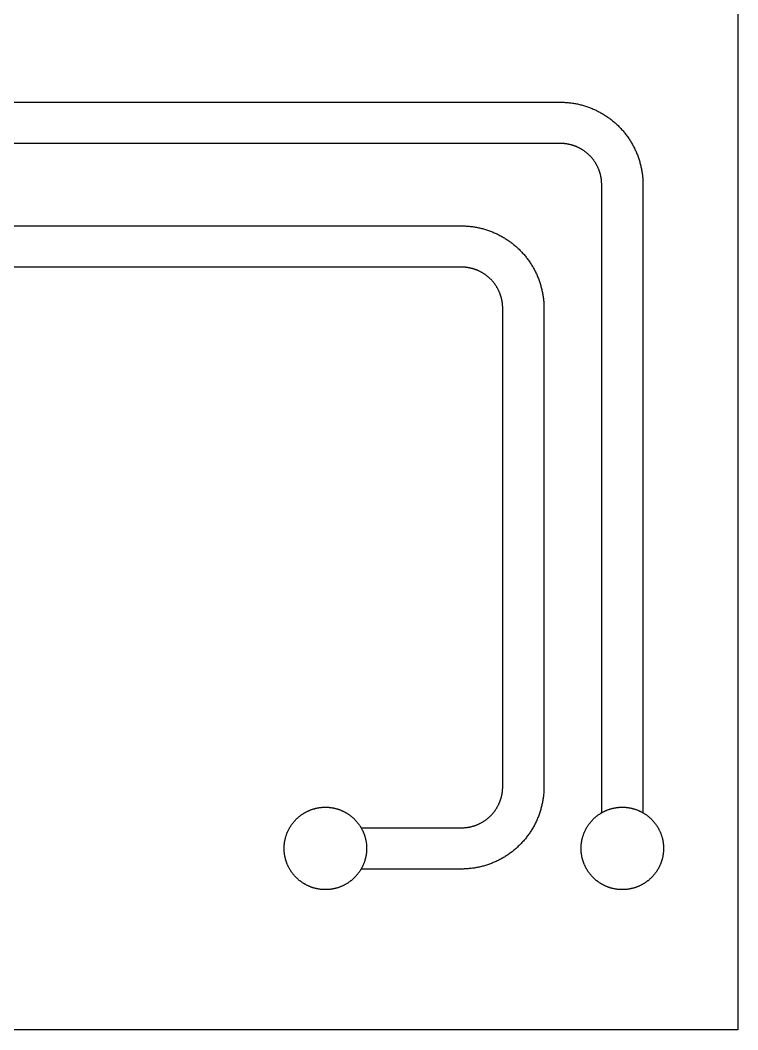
# Model space of a CAD drawing. Extents: x -22000 to 22000, y -14875 to 8125.
# Drawn here: x 0 to 4350, y -4350 to 1772 of the extents above; entities that cross this region are included whole.
import ezdxf

# ---------------------------------------------------------------- set-up
doc = ezdxf.new("R2010")
doc.units = 0
for name, color, linetype in [('L129D0_ChipOutline', 7, 'CONTINUOUS'), ('L130D0_Layer1', 6, 'CONTINUOUS'), ('L133D0_IOs', 2, 'CONTINUOUS')]:
    doc.layers.add(name, color=color, linetype=linetype)

msp = doc.modelspace()

# ---------------------------------------------------------------- linework, layer by layer
at = {"layer": 'L129D0_ChipOutline'}
msp.add_lwpolyline([(-4350, -4350), (-4350, 4350), (4350, 4350), (4350, -4350)], close=True, dxfattribs=at)
at = {"layer": 'L130D0_Layer1'}
for points in [[(-3278.142, 1275), (3278.142, 1275), (3284.424, 1274.921), (3290.706, 1274.763), (3296.984, 1274.526), (3303.26, 1274.211), (3309.531, 1273.816), (3315.796, 1273.343), (3322.055, 1272.791), (3328.307, 1272.16), (3334.55, 1271.451), (3340.783, 1270.664), (3347.007, 1269.798), (3353.219, 1268.854), (3359.418, 1267.832), (3365.605, 1266.732), (3371.777, 1265.555), (3377.933, 1264.3), (3384.074, 1262.968), (3390.197, 1261.559), (3396.302, 1260.073), (3402.388, 1258.51), (3408.454, 1256.871), (3414.498, 1255.156), (3420.521, 1253.365), (3426.521, 1251.499), (3432.496, 1249.557), (3438.447, 1247.541), (3444.372, 1245.45), (3450.271, 1243.284), (3456.141, 1241.045), (3461.983, 1238.732), (3467.796, 1236.345), (3473.578, 1233.886), (3479.329, 1231.355), (3485.047, 1228.751), (3490.732, 1226.076), (3496.383, 1223.329), (3502, 1220.512), (3507.58, 1217.624), (3513.124, 1214.667), (3518.63, 1211.64), (3524.097, 1208.544), (3529.526, 1205.38), (3534.914, 1202.147), (3540.261, 1198.847), (3545.566, 1195.481), (3550.828, 1192.047), (3556.047, 1188.548), (3561.222, 1184.984), (3566.351, 1181.355), (3571.434, 1177.662), (3576.471, 1173.905), (3581.46, 1170.085), (3586.4, 1166.203), (3591.291, 1162.259), (3596.133, 1158.254), (3600.923, 1154.188), (3605.662, 1150.063), (3610.349, 1145.878), (3614.983, 1141.635), (3619.564, 1137.334), (3624.09, 1132.975), (3628.56, 1128.56), (3632.975, 1124.09), (3637.334, 1119.564), (3641.635, 1114.983), (3645.878, 1110.349), (3650.063, 1105.662), (3654.188, 1100.923), (3658.254, 1096.133), (3662.259, 1091.291), (3666.203, 1086.4), (3670.085, 1081.46), (3673.905, 1076.471), (3677.662, 1071.434), (3681.355, 1066.351), (3684.984, 1061.222), (3688.548, 1056.047), (3692.047, 1050.828), (3695.481, 1045.566), (3698.847, 1040.261), (3702.147, 1034.914), (3705.38, 1029.526), (3708.544, 1024.097), (3711.64, 1018.63), (3714.667, 1013.124), (3717.624, 1007.58), (3720.512, 1002), (3723.329, 996.383), (3726.076, 990.732), (3728.751, 985.047), (3731.355, 979.329), (3733.886, 973.578), (3736.345, 967.796), (3738.732, 961.983), (3741.045, 956.141), (3743.284, 950.271), (3745.45, 944.372), (3747.541, 938.447), (3749.557, 932.496), (3751.499, 926.521), (3753.365, 920.521), (3755.156, 914.498), (3756.871, 908.454), (3758.51, 902.388), (3760.073, 896.302), (3761.559, 890.197), (3762.968, 884.074), (3764.3, 877.933), (3765.555, 871.777), (3766.732, 865.605), (3767.832, 859.418), (3768.854, 853.219), (3769.798, 847.007), (3770.664, 840.783), (3771.451, 834.55), (3772.16, 828.307), (3772.791, 822.055), (3773.343, 815.796), (3773.816, 809.531), (3774.211, 803.26), (3774.526, 796.984), (3774.763, 790.706), (3774.921, 784.424), (3775, 778.142), (3775, -3033.491), (3777.263, -3034.81), (3779.957, -3036.426), (3782.63, -3038.076), (3785.283, -3039.76), (3787.914, -3041.476), (3790.524, -3043.226), (3793.111, -3045.008), (3795.675, -3046.822), (3798.217, -3048.669), (3800.735, -3050.547), (3803.23, -3052.457), (3805.7, -3054.398), (3808.146, -3056.37), (3810.566, -3058.373), (3812.962, -3060.406), (3815.331, -3062.469), (3817.675, -3064.561), (3819.992, -3066.683), (3822.282, -3068.833), (3824.545, -3071.012), (3826.78, -3073.22), (3828.988, -3075.455), (3831.167, -3077.718), (3833.317, -3080.008), (3835.439, -3082.325), (3837.531, -3084.669), (3839.594, -3087.038), (3841.627, -3089.434), (3843.63, -3091.854), (3845.602, -3094.3), (3847.543, -3096.77), (3849.453, -3099.265), (3851.331, -3101.783), (3853.178, -3104.325), (3854.992, -3106.889), (3856.774, -3109.476), (3858.524, -3112.086), (3860.24, -3114.717), (3861.924, -3117.37), (3863.574, -3120.043), (3865.19, -3122.737), (3866.772, -3125.451), (3868.32, -3128.185), (3869.833, -3130.938), (3871.312, -3133.71), (3872.756, -3136.5), (3874.165, -3139.308), (3875.538, -3142.134), (3876.876, -3144.976), (3878.177, -3147.836), (3879.443, -3150.711), (3880.673, -3153.602), (3881.866, -3156.508), (3883.022, -3159.429), (3884.142, -3162.365), (3885.225, -3165.314), (3886.27, -3168.276), (3887.279, -3171.252), (3888.25, -3174.24), (3889.183, -3177.24), (3890.078, -3180.251), (3890.936, -3183.273), (3891.755, -3186.306), (3892.536, -3189.349), (3893.279, -3192.402), (3893.984, -3195.463), (3894.65, -3198.533), (3895.277, -3201.612), (3895.866, -3204.698), (3896.416, -3207.791), (3896.927, -3210.891), (3897.399, -3213.997), (3897.832, -3217.108), (3898.226, -3220.225), (3898.58, -3223.347), (3898.895, -3226.472), (3899.171, -3229.602), (3899.408, -3232.735), (3899.605, -3235.87), (3899.763, -3239.008), (3899.882, -3242.147), (3899.961, -3245.288), (3900, -3248.429), (3900, -3251.571), (3899.961, -3254.712), (3899.882, -3257.853), (3899.763, -3260.992), (3899.605, -3264.13), (3899.408, -3267.265), (3899.171, -3270.398), (3898.895, -3273.528), (3898.58, -3276.653), (3898.226, -3279.775), (3897.832, -3282.892), (3897.399, -3286.003), (3896.927, -3289.109), (3896.416, -3292.209), (3895.866, -3295.302), (3895.277, -3298.388), (3894.65, -3301.467), (3893.984, -3304.537), (3893.279, -3307.598), (3892.536, -3310.651), (3891.755, -3313.694), (3890.936, -3316.727), (3890.078, -3319.749), (3889.183, -3322.76), (3888.25, -3325.76), (3887.279, -3328.748), (3886.27, -3331.724), (3885.225, -3334.686), (3884.142, -3337.635), (3883.022, -3340.571), (3881.866, -3343.492), (3880.673, -3346.398), (3879.443, -3349.289), (3878.177, -3352.164), (3876.876, -3355.024), (3875.538, -3357.866), (3874.165, -3360.692), (3872.756, -3363.5), (3871.312, -3366.29), (3869.833, -3369.062), (3868.32, -3371.815), (3866.772, -3374.549), (3865.19, -3377.263), (3863.574, -3379.957), (3861.924, -3382.63), (3860.24, -3385.283), (3858.524, -3387.914), (3856.774, -3390.524), (3854.992, -3393.111), (3853.178, -3395.675), (3851.331, -3398.217), (3849.453, -3400.735), (3847.543, -3403.23), (3845.602, -3405.7), (3843.63, -3408.146), (3841.627, -3410.566), (3839.594, -3412.962), (3837.531, -3415.331), (3835.439, -3417.675), (3833.317, -3419.992), (3831.167, -3422.282), (3828.988, -3424.545), (3826.78, -3426.78), (3824.545, -3428.988), (3822.282, -3431.167), (3819.992, -3433.317), (3817.675, -3435.439), (3815.331, -3437.531), (3812.962, -3439.594), (3810.566, -3441.627), (3808.146, -3443.63), (3805.7, -3445.602), (3803.23, -3447.543), (3800.735, -3449.453), (3798.217, -3451.331), (3795.675, -3453.178), (3793.111, -3454.992), (3790.524, -3456.774), (3787.914, -3458.524), (3785.283, -3460.24), (3782.63, -3461.924), (3779.957, -3463.574), (3777.263, -3465.19), (3774.549, -3466.772), (3771.815, -3468.32), (3769.062, -3469.833), (3766.29, -3471.312), (3763.5, -3472.756), (3760.692, -3474.165), (3757.866, -3475.538), (3755.024, -3476.876), (3752.164, -3478.177), (3749.289, -3479.443), (3746.398, -3480.673), (3743.492, -3481.866), (3740.571, -3483.022), (3737.635, -3484.142), (3734.686, -3485.225), (3731.724, -3486.27), (3728.748, -3487.279), (3725.76, -3488.25), (3722.76, -3489.183), (3719.749, -3490.078), (3716.727, -3490.936), (3713.694, -3491.755), (3710.651, -3492.536), (3707.598, -3493.279), (3704.537, -3493.984), (3701.467, -3494.65), (3698.388, -3495.277), (3695.302, -3495.866), (3692.209, -3496.416), (3689.109, -3496.927), (3686.003, -3497.399), (3682.892, -3497.832), (3679.775, -3498.226), (3676.653, -3498.58), (3673.528, -3498.895), (3670.398, -3499.171), (3667.265, -3499.408), (3664.13, -3499.605), (3660.992, -3499.763), (3657.853, -3499.882), (3654.712, -3499.961), (3651.571, -3500), (3648.429, -3500), (3645.288, -3499.961), (3642.147, -3499.882), (3639.008, -3499.763), (3635.87, -3499.605), (3632.735, -3499.408), (3629.602, -3499.171), (3626.472, -3498.895), (3623.347, -3498.58), (3620.225, -3498.226), (3617.108, -3497.832), (3613.997, -3497.399), (3610.891, -3496.927), (3607.791, -3496.416), (3604.698, -3495.866), (3601.612, -3495.277), (3598.533, -3494.65), (3595.463, -3493.984), (3592.402, -3493.279), (3589.349, -3492.536), (3586.306, -3491.755), (3583.273, -3490.936), (3580.251, -3490.078), (3577.24, -3489.183), (3574.24, -3488.25), (3571.252, -3487.279), (3568.276, -3486.27), (3565.314, -3485.225), (3562.365, -3484.142), (3559.429, -3483.022), (3556.508, -3481.866), (3553.602, -3480.673), (3550.711, -3479.443), (3547.836, -3478.177), (3544.976, -3476.876), (3542.134, -3475.538), (3539.308, -3474.165), (3536.5, -3472.756), (3533.71, -3471.312), (3530.938, -3469.833), (3528.185, -3468.32), (3525.451, -3466.772), (3522.737, -3465.19), (3520.043, -3463.574), (3517.37, -3461.924), (3514.717, -3460.24), (3512.086, -3458.524), (3509.476, -3456.774), (3506.889, -3454.992), (3504.325, -3453.178), (3501.783, -3451.331), (3499.265, -3449.453), (3496.77, -3447.543), (3494.3, -3445.602), (3491.854, -3443.63), (3489.434, -3441.627), (3487.038, -3439.594), (3484.669, -3437.531), (3482.325, -3435.439), (3480.008, -3433.317), (3477.718, -3431.167), (3475.455, -3428.988), (3473.22, -3426.78), (3471.012, -3424.545), (3468.833, -3422.282), (3466.683, -3419.992), (3464.561, -3417.675), (3462.469, -3415.331), (3460.406, -3412.962), (3458.373, -3410.566), (3456.37, -3408.146), (3454.398, -3405.7), (3452.457, -3403.23), (3450.547, -3400.735), (3448.669, -3398.217), (3446.822, -3395.675), (3445.008, -3393.111), (3443.226, -3390.524), (3441.476, -3387.914), (3439.76, -3385.283), (3438.076, -3382.63), (3436.426, -3379.957), (3434.81, -3377.263), (3433.228, -3374.549), (3431.68, -3371.815), (3430.167, -3369.062), (3428.688, -3366.29), (3427.244, -3363.5), (3425.835, -3360.692), (3424.462, -3357.866), (3423.124, -3355.024), (3421.823, -3352.164), (3420.557, -3349.289), (3419.327, -3346.398), (3418.134, -3343.492), (3416.978, -3340.571), (3415.858, -3337.635), (3414.775, -3334.686), (3413.73, -3331.724), (3412.721, -3328.748), (3411.75, -3325.76), (3410.817, -3322.76), (3409.922, -3319.749), (3409.064, -3316.727), (3408.245, -3313.694), (3407.464, -3310.651), (3406.721, -3307.598), (3406.016, -3304.537), (3405.35, -3301.467), (3404.723, -3298.388), (3404.134, -3295.302), (3403.584, -3292.209), (3403.073, -3289.109), (3402.601, -3286.003), (3402.168, -3282.892), (3401.774, -3279.775), (3401.42, -3276.653), (3401.105, -3273.528), (3400.829, -3270.398), (3400.592, -3267.265), (3400.395, -3264.13), (3400.237, -3260.992), (3400.118, -3257.853), (3400.039, -3254.712), (3400, -3251.571), (3400, -3248.429), (3400.039, -3245.288), (3400.118, -3242.147), (3400.237, -3239.008), (3400.395, -3235.87), (3400.592, -3232.735), (3400.829, -3229.602), (3401.105, -3226.472), (3401.42, -3223.347), (3401.774, -3220.225), (3402.168, -3217.108), (3402.601, -3213.997), (3403.073, -3210.891), (3403.584, -3207.791), (3404.134, -3204.698), (3404.723, -3201.612), (3405.35, -3198.533), (3406.016, -3195.463), (3406.721, -3192.402), (3407.464, -3189.349), (3408.245, -3186.306), (3409.064, -3183.273), (3409.922, -3180.251), (3410.817, -3177.24), (3411.75, -3174.24), (3412.721, -3171.252), (3413.73, -3168.276), (3414.775, -3165.314), (3415.858, -3162.365), (3416.978, -3159.429), (3418.134, -3156.508), (3419.327, -3153.602), (3420.557, -3150.711), (3421.823, -3147.836), (3423.124, -3144.976), (3424.462, -3142.134), (3425.835, -3139.308), (3427.244, -3136.5), (3428.688, -3133.71), (3430.167, -3130.938), (3431.68, -3128.185), (3433.228, -3125.451), (3434.81, -3122.737), (3436.426, -3120.043), (3438.076, -3117.37), (3439.76, -3114.717), (3441.476, -3112.086), (3443.226, -3109.476), (3445.008, -3106.889), (3446.822, -3104.325), (3448.669, -3101.783), (3450.547, -3099.265), (3452.457, -3096.77), (3454.398, -3094.3), (3456.37, -3091.854), (3458.373, -3089.434), (3460.406, -3087.038), (3462.469, -3084.669), (3464.561, -3082.325), (3466.683, -3080.008), (3468.833, -3077.718), (3471.012, -3075.455), (3473.22, -3073.22), (3475.455, -3071.012), (3477.718, -3068.833), (3480.008, -3066.683), (3482.325, -3064.561), (3484.669, -3062.469), (3487.038, -3060.406), (3489.434, -3058.373), (3491.854, -3056.37), (3494.3, -3054.398), (3496.77, -3052.457), (3499.265, -3050.547), (3501.783, -3048.669), (3504.325, -3046.822), (3506.889, -3045.008), (3509.476, -3043.226), (3512.086, -3041.476), (3514.717, -3039.76), (3517.37, -3038.076), (3520.043, -3036.426), (3522.737, -3034.81), (3525, -3033.491), (3525, 776.571), (3524.961, 779.712), (3524.882, 782.853), (3524.763, 785.992), (3524.605, 789.13), (3524.408, 792.265), (3524.171, 795.398), (3523.895, 798.528), (3523.58, 801.653), (3523.226, 804.775), (3522.832, 807.892), (3522.399, 811.003), (3521.927, 814.109), (3521.416, 817.209), (3520.866, 820.302), (3520.277, 823.388), (3519.65, 826.467), (3518.984, 829.537), (3518.279, 832.598), (3517.536, 835.651), (3516.755, 838.694), (3515.936, 841.727), (3515.078, 844.749), (3514.183, 847.76), (3513.25, 850.76), (3512.279, 853.748), (3511.27, 856.724), (3510.225, 859.686), (3509.142, 862.635), (3508.022, 865.571), (3506.866, 868.492), (3505.673, 871.398), (3504.443, 874.289), (3503.177, 877.164), (3501.876, 880.024), (3500.538, 882.866), (3499.165, 885.692), (3497.756, 888.5), (3496.312, 891.29), (3494.833, 894.062), (3493.32, 896.815), (3491.772, 899.549), (3490.19, 902.263), (3488.574, 904.957), (3486.924, 907.63), (3485.24, 910.283), (3483.524, 912.914), (3481.774, 915.524), (3479.992, 918.111), (3478.178, 920.675), (3476.331, 923.217), (3474.453, 925.735), (3472.543, 928.23), (3470.602, 930.7), (3468.63, 933.146), (3466.627, 935.566), (3464.594, 937.962), (3462.531, 940.331), (3460.439, 942.675), (3458.317, 944.992), (3456.167, 947.282), (3453.988, 949.545), (3451.78, 951.78), (3449.545, 953.988), (3447.282, 956.167), (3444.992, 958.317), (3442.675, 960.439), (3440.331, 962.531), (3437.962, 964.594), (3435.566, 966.627), (3433.146, 968.63), (3430.7, 970.602), (3428.23, 972.543), (3425.735, 974.453), (3423.217, 976.331), (3420.675, 978.178), (3418.111, 979.992), (3415.524, 981.774), (3412.914, 983.524), (3410.283, 985.24), (3407.63, 986.924), (3404.957, 988.574), (3402.263, 990.19), (3399.549, 991.772), (3396.815, 993.32), (3394.062, 994.833), (3391.29, 996.312), (3388.5, 997.756), (3385.692, 999.165), (3382.866, 1000.538), (3380.024, 1001.876), (3377.164, 1003.177), (3374.289, 1004.443), (3371.398, 1005.673), (3368.492, 1006.866), (3365.571, 1008.022), (3362.635, 1009.142), (3359.686, 1010.225), (3356.724, 1011.27), (3353.748, 1012.279), (3350.76, 1013.25), (3347.76, 1014.183), (3344.749, 1015.078), (3341.727, 1015.936), (3338.694, 1016.755), (3335.651, 1017.536), (3332.598, 1018.279), (3329.537, 1018.984), (3326.467, 1019.65), (3323.388, 1020.277), (3320.302, 1020.866), (3317.209, 1021.416), (3314.109, 1021.927), (3311.003, 1022.399), (3307.892, 1022.832), (3304.775, 1023.226), (3301.653, 1023.58), (3298.528, 1023.895), (3295.398, 1024.171), (3292.265, 1024.408), (3289.13, 1024.605), (3285.992, 1024.763), (3282.853, 1024.882), (3279.712, 1024.961), (3276.571, 1025), (-3276.571, 1025)], [(-2678.142, 525), (2678.142, 525), (2684.424, 524.921), (2690.706, 524.763), (2696.984, 524.526), (2703.26, 524.211), (2709.531, 523.816), (2715.796, 523.343), (2722.055, 522.791), (2728.307, 522.16), (2734.55, 521.451), (2740.783, 520.664), (2747.007, 519.798), (2753.219, 518.854), (2759.418, 517.832), (2765.605, 516.732), (2771.777, 515.555), (2777.933, 514.3), (2784.074, 512.968), (2790.197, 511.559), (2796.302, 510.073), (2802.388, 508.51), (2808.454, 506.871), (2814.498, 505.156), (2820.521, 503.365), (2826.521, 501.499), (2832.496, 499.557), (2838.447, 497.541), (2844.372, 495.45), (2850.271, 493.284), (2856.141, 491.045), (2861.983, 488.732), (2867.796, 486.345), (2873.578, 483.886), (2879.329, 481.355), (2885.047, 478.751), (2890.732, 476.076), (2896.383, 473.329), (2902, 470.512), (2907.58, 467.624), (2913.124, 464.667), (2918.63, 461.64), (2924.097, 458.544), (2929.526, 455.38), (2934.914, 452.147), (2940.261, 448.847), (2945.566, 445.481), (2950.828, 442.047), (2956.047, 438.548), (2961.222, 434.984), (2966.351, 431.355), (2971.434, 427.662), (2976.471, 423.905), (2981.46, 420.085), (2986.4, 416.203), (2991.291, 412.259), (2996.133, 408.254), (3000.923, 404.188), (3005.662, 400.063), (3010.349, 395.878), (3014.983, 391.635), (3019.564, 387.334), (3024.09, 382.975), (3028.56, 378.56), (3032.975, 374.09), (3037.334, 369.564), (3041.635, 364.983), (3045.878, 360.349), (3050.063, 355.662), (3054.188, 350.923), (3058.254, 346.133), (3062.259, 341.291), (3066.203, 336.4), (3070.085, 331.46), (3073.905, 326.471), (3077.662, 321.434), (3081.355, 316.351), (3084.984, 311.222), (3088.548, 306.047), (3092.047, 300.828), (3095.481, 295.566), (3098.847, 290.261), (3102.147, 284.914), (3105.38, 279.526), (3108.544, 274.097), (3111.64, 268.63), (3114.667, 263.124), (3117.624, 257.58), (3120.512, 252), (3123.329, 246.383), (3126.076, 240.732), (3128.751, 235.047), (3131.355, 229.329), (3133.886, 223.578), (3136.345, 217.796), (3138.732, 211.983), (3141.045, 206.141), (3143.284, 200.271), (3145.45, 194.372), (3147.541, 188.447), (3149.557, 182.496), (3151.499, 176.521), (3153.365, 170.521), (3155.156, 164.498), (3156.871, 158.454), (3158.51, 152.388), (3160.073, 146.302), (3161.559, 140.197), (3162.968, 134.074), (3164.3, 127.933), (3165.555, 121.777), (3166.732, 115.605), (3167.832, 109.418), (3168.854, 103.219), (3169.798, 97.007), (3170.664, 90.783), (3171.451, 84.55), (3172.16, 78.307), (3172.791, 72.055), (3173.343, 65.796), (3173.816, 59.531), (3174.211, 53.26), (3174.526, 46.984), (3174.763, 40.706), (3174.921, 34.424), (3175, 28.142), (3175, -2878.142), (3174.921, -2884.424), (3174.763, -2890.706), (3174.526, -2896.984), (3174.211, -2903.26), (3173.816, -2909.531), (3173.343, -2915.796), (3172.791, -2922.055), (3172.16, -2928.307), (3171.451, -2934.55), (3170.664, -2940.783), (3169.798, -2947.007), (3168.854, -2953.219), (3167.832, -2959.418), (3166.732, -2965.605), (3165.555, -2971.777), (3164.3, -2977.933), (3162.968, -2984.074), (3161.559, -2990.197), (3160.073, -2996.302), (3158.51, -3002.388), (3156.871, -3008.454), (3155.156, -3014.498), (3153.365, -3020.521), (3151.499, -3026.521), (3149.557, -3032.496), (3147.541, -3038.447), (3145.45, -3044.372), (3143.284, -3050.271), (3141.045, -3056.141), (3138.732, -3061.983), (3136.345, -3067.796), (3133.886, -3073.578), (3131.355, -3079.329), (3128.751, -3085.047), (3126.076, -3090.732), (3123.329, -3096.383), (3120.512, -3102), (3117.624, -3107.58), (3114.667, -3113.124), (3111.64, -3118.63), (3108.544, -3124.097), (3105.38, -3129.526), (3102.147, -3134.914), (3098.847, -3140.261), (3095.481, -3145.566), (3092.047, -3150.828), (3088.548, -3156.047), (3084.984, -3161.222), (3081.355, -3166.351), (3077.662, -3171.434), (3073.905, -3176.471), (3070.085, -3181.46), (3066.203, -3186.4), (3062.259, -3191.291), (3058.254, -3196.133), (3054.188, -3200.923), (3050.063, -3205.662), (3045.878, -3210.349), (3041.635, -3214.983), (3037.334, -3219.564), (3032.975, -3224.09), (3028.56, -3228.56), (3024.09, -3232.975), (3019.564, -3237.334), (3014.983, -3241.635), (3010.349, -3245.878), (3005.662, -3250.063), (3000.923, -3254.188), (2996.133, -3258.254), (2991.291, -3262.259), (2986.4, -3266.203), (2981.46, -3270.085), (2976.471, -3273.905), (2971.434, -3277.662), (2966.351, -3281.355), (2961.222, -3284.984), (2956.047, -3288.548), (2950.828, -3292.047), (2945.566, -3295.481), (2940.261, -3298.847), (2934.914, -3302.147), (2929.526, -3305.38), (2924.097, -3308.544), (2918.63, -3311.64), (2913.124, -3314.667), (2907.58, -3317.624), (2902, -3320.512), (2896.383, -3323.329), (2890.732, -3326.076), (2885.047, -3328.751), (2879.329, -3331.355), (2873.578, -3333.886), (2867.796, -3336.345), (2861.983, -3338.732), (2856.141, -3341.045), (2850.271, -3343.284), (2844.372, -3345.45), (2838.447, -3347.541), (2832.496, -3349.557), (2826.521, -3351.499), (2820.521, -3353.365), (2814.498, -3355.156), (2808.454, -3356.871), (2802.388, -3358.51), (2796.302, -3360.073), (2790.197, -3361.559), (2784.074, -3362.968), (2777.933, -3364.3), (2771.777, -3365.555), (2765.605, -3366.732), (2759.418, -3367.832), (2753.219, -3368.854), (2747.007, -3369.798), (2740.783, -3370.664), (2734.55, -3371.451), (2728.307, -3372.16), (2722.055, -3372.791), (2715.796, -3373.343), (2709.531, -3373.816), (2703.26, -3374.211), (2696.984, -3374.526), (2690.706, -3374.763), (2684.424, -3374.921), (2678.142, -3375), (2066.509, -3375), (2065.19, -3377.263), (2063.574, -3379.957), (2061.924, -3382.63), (2060.24, -3385.283), (2058.524, -3387.914), (2056.774, -3390.524), (2054.992, -3393.111), (2053.178, -3395.675), (2051.331, -3398.217), (2049.453, -3400.735), (2047.543, -3403.23), (2045.602, -3405.7), (2043.63, -3408.146), (2041.627, -3410.566), (2039.594, -3412.962), (2037.531, -3415.331), (2035.439, -3417.675), (2033.317, -3419.992), (2031.167, -3422.282), (2028.988, -3424.545), (2026.78, -3426.78), (2024.545, -3428.988), (2022.282, -3431.167), (2019.992, -3433.317), (2017.675, -3435.439), (2015.331, -3437.531), (2012.962, -3439.594), (2010.566, -3441.627), (2008.146, -3443.63), (2005.7, -3445.602), (2003.23, -3447.543), (2000.735, -3449.453), (1998.217, -3451.331), (1995.675, -3453.178), (1993.111, -3454.992), (1990.524, -3456.774), (1987.914, -3458.524), (1985.283, -3460.24), (1982.63, -3461.924), (1979.957, -3463.574), (1977.263, -3465.19), (1974.549, -3466.772), (1971.815, -3468.32), (1969.062, -3469.833), (1966.29, -3471.312), (1963.5, -3472.756), (1960.692, -3474.165), (1957.866, -3475.538), (1955.024, -3476.876), (1952.164, -3478.177), (1949.289, -3479.443), (1946.398, -3480.673), (1943.492, -3481.866), (1940.571, -3483.022), (1937.635, -3484.142), (1934.686, -3485.225), (1931.724, -3486.27), (1928.748, -3487.279), (1925.76, -3488.25), (1922.76, -3489.183), (1919.749, -3490.078), (1916.727, -3490.936), (1913.694, -3491.755), (1910.651, -3492.536), (1907.598, -3493.279), (1904.537, -3493.984), (1901.467, -3494.65), (1898.388, -3495.277), (1895.302, -3495.866), (1892.209, -3496.416), (1889.109, -3496.927), (1886.003, -3497.399), (1882.892, -3497.832), (1879.775, -3498.226), (1876.653, -3498.58), (1873.528, -3498.895), (1870.398, -3499.171), (1867.265, -3499.408), (1864.13, -3499.605), (1860.992, -3499.763), (1857.853, -3499.882), (1854.712, -3499.961), (1851.571, -3500), (1848.429, -3500), (1845.288, -3499.961), (1842.147, -3499.882), (1839.008, -3499.763), (1835.87, -3499.605), (1832.735, -3499.408), (1829.602, -3499.171), (1826.472, -3498.895), (1823.347, -3498.58), (1820.225, -3498.226), (1817.108, -3497.832), (1813.997, -3497.399), (1810.891, -3496.927), (1807.791, -3496.416), (1804.698, -3495.866), (1801.612, -3495.277), (1798.533, -3494.65), (1795.463, -3493.984), (1792.402, -3493.279), (1789.349, -3492.536), (1786.306, -3491.755), (1783.273, -3490.936), (1780.251, -3490.078), (1777.24, -3489.183), (1774.24, -3488.25), (1771.252, -3487.279), (1768.276, -3486.27), (1765.314, -3485.225), (1762.365, -3484.142), (1759.429, -3483.022), (1756.508, -3481.866), (1753.602, -3480.673), (1750.711, -3479.443), (1747.836, -3478.177), (1744.976, -3476.876), (1742.134, -3475.538), (1739.308, -3474.165), (1736.5, -3472.756), (1733.71, -3471.312), (1730.938, -3469.833), (1728.185, -3468.32), (1725.451, -3466.772), (1722.737, -3465.19), (1720.043, -3463.574), (1717.37, -3461.924), (1714.717, -3460.24), (1712.086, -3458.524), (1709.476, -3456.774), (1706.889, -3454.992), (1704.325, -3453.178), (1701.783, -3451.331), (1699.265, -3449.453), (1696.77, -3447.543), (1694.3, -3445.602), (1691.854, -3443.63), (1689.434, -3441.627), (1687.038, -3439.594), (1684.669, -3437.531), (1682.325, -3435.439), (1680.008, -3433.317), (1677.718, -3431.167), (1675.455, -3428.988), (1673.22, -3426.78), (1671.012, -3424.545), (1668.833, -3422.282), (1666.683, -3419.992), (1664.561, -3417.675), (1662.469, -3415.331), (1660.406, -3412.962), (1658.373, -3410.566), (1656.37, -3408.146), (1654.398, -3405.7), (1652.457, -3403.23), (1650.547, -3400.735), (1648.669, -3398.217), (1646.822, -3395.675), (1645.008, -3393.111), (1643.226, -3390.524), (1641.476, -3387.914), (1639.76, -3385.283), (1638.076, -3382.63), (1636.426, -3379.957), (1634.81, -3377.263), (1633.228, -3374.549), (1631.68, -3371.815), (1630.167, -3369.062), (1628.688, -3366.29), (1627.244, -3363.5), (1625.835, -3360.692), (1624.462, -3357.866), (1623.124, -3355.024), (1621.823, -3352.164), (1620.557, -3349.289), (1619.327, -3346.398), (1618.134, -3343.492), (1616.978, -3340.571), (1615.858, -3337.635), (1614.775, -3334.686), (1613.73, -3331.724), (1612.721, -3328.748), (1611.75, -3325.76), (1610.817, -3322.76), (1609.922, -3319.749), (1609.064, -3316.727), (1608.245, -3313.694), (1607.464, -3310.651), (1606.721, -3307.598), (1606.016, -3304.537), (1605.35, -3301.467), (1604.723, -3298.388), (1604.134, -3295.302), (1603.584, -3292.209), (1603.073, -3289.109), (1602.601, -3286.003), (1602.168, -3282.892), (1601.774, -3279.775), (1601.42, -3276.653), (1601.105, -3273.528), (1600.829, -3270.398), (1600.592, -3267.265), (1600.395, -3264.13), (1600.237, -3260.992), (1600.118, -3257.853), (1600.039, -3254.712), (1600, -3251.571), (1600, -3248.429), (1600.039, -3245.288), (1600.118, -3242.147), (1600.237, -3239.008), (1600.395, -3235.87), (1600.592, -3232.735), (1600.829, -3229.602), (1601.105, -3226.472), (1601.42, -3223.347), (1601.774, -3220.225), (1602.168, -3217.108), (1602.601, -3213.997), (1603.073, -3210.891), (1603.584, -3207.791), (1604.134, -3204.698), (1604.723, -3201.612), (1605.35, -3198.533), (1606.016, -3195.463), (1606.721, -3192.402), (1607.464, -3189.349), (1608.245, -3186.306), (1609.064, -3183.273), (1609.922, -3180.251), (1610.817, -3177.24), (1611.75, -3174.24), (1612.721, -3171.252), (1613.73, -3168.276), (1614.775, -3165.314), (1615.858, -3162.365), (1616.978, -3159.429), (1618.134, -3156.508), (1619.327, -3153.602), (1620.557, -3150.711), (1621.823, -3147.836), (1623.124, -3144.976), (1624.462, -3142.134), (1625.835, -3139.308), (1627.244, -3136.5), (1628.688, -3133.71), (1630.167, -3130.938), (1631.68, -3128.185), (1633.228, -3125.451), (1634.81, -3122.737), (1636.426, -3120.043), (1638.076, -3117.37), (1639.76, -3114.717), (1641.476, -3112.086), (1643.226, -3109.476), (1645.008, -3106.889), (1646.822, -3104.325), (1648.669, -3101.783), (1650.547, -3099.265), (1652.457, -3096.77), (1654.398, -3094.3), (1656.37, -3091.854), (1658.373, -3089.434), (1660.406, -3087.038), (1662.469, -3084.669), (1664.561, -3082.325), (1666.683, -3080.008), (1668.833, -3077.718), (1671.012, -3075.455), (1673.22, -3073.22), (1675.455, -3071.012), (1677.718, -3068.833), (1680.008, -3066.683), (1682.325, -3064.561), (1684.669, -3062.469), (1687.038, -3060.406), (1689.434, -3058.373), (1691.854, -3056.37), (1694.3, -3054.398), (1696.77, -3052.457), (1699.265, -3050.547), (1701.783, -3048.669), (1704.325, -3046.822), (1706.889, -3045.008), (1709.476, -3043.226), (1712.086, -3041.476), (1714.717, -3039.76), (1717.37, -3038.076), (1720.043, -3036.426), (1722.737, -3034.81), (1725.451, -3033.228), (1728.185, -3031.68), (1730.938, -3030.167), (1733.71, -3028.688), (1736.5, -3027.244), (1739.308, -3025.835), (1742.134, -3024.462), (1744.976, -3023.124), (1747.836, -3021.823), (1750.711, -3020.557), (1753.602, -3019.327), (1756.508, -3018.134), (1759.429, -3016.978), (1762.365, -3015.858), (1765.314, -3014.775), (1768.276, -3013.73), (1771.252, -3012.721), (1774.24, -3011.75), (1777.24, -3010.817), (1780.251, -3009.922), (1783.273, -3009.064), (1786.306, -3008.245), (1789.349, -3007.464), (1792.402, -3006.721), (1795.463, -3006.016), (1798.533, -3005.35), (1801.612, -3004.723), (1804.698, -3004.134), (1807.791, -3003.584), (1810.891, -3003.073), (1813.997, -3002.601), (1817.108, -3002.168), (1820.225, -3001.774), (1823.347, -3001.42), (1826.472, -3001.105), (1829.602, -3000.829), (1832.735, -3000.592), (1835.87, -3000.395), (1839.008, -3000.237), (1842.147, -3000.118), (1845.288, -3000.039), (1848.429, -3000), (1851.571, -3000), (1854.712, -3000.039), (1857.853, -3000.118), (1860.992, -3000.237), (1864.13, -3000.395), (1867.265, -3000.592), (1870.398, -3000.829), (1873.528, -3001.105), (1876.653, -3001.42), (1879.775, -3001.774), (1882.892, -3002.168), (1886.003, -3002.601), (1889.109, -3003.073), (1892.209, -3003.584), (1895.302, -3004.134), (1898.388, -3004.723), (1901.467, -3005.35), (1904.537, -3006.016), (1907.598, -3006.721), (1910.651, -3007.464), (1913.694, -3008.245), (1916.727, -3009.064), (1919.749, -3009.922), (1922.76, -3010.817), (1925.76, -3011.75), (1928.748, -3012.721), (1931.724, -3013.73), (1934.686, -3014.775), (1937.635, -3015.858), (1940.571, -3016.978), (1943.492, -3018.134), (1946.398, -3019.327), (1949.289, -3020.557), (1952.164, -3021.823), (1955.024, -3023.124), (1957.866, -3024.462), (1960.692, -3025.835), (1963.5, -3027.244), (1966.29, -3028.688), (1969.062, -3030.167), (1971.815, -3031.68), (1974.549, -3033.228), (1977.263, -3034.81), (1979.957, -3036.426), (1982.63, -3038.076), (1985.283, -3039.76), (1987.914, -3041.476), (1990.524, -3043.226), (1993.111, -3045.008), (1995.675, -3046.822), (1998.217, -3048.669), (2000.735, -3050.547), (2003.23, -3052.457), (2005.7, -3054.398), (2008.146, -3056.37), (2010.566, -3058.373), (2012.962, -3060.406), (2015.331, -3062.469), (2017.675, -3064.561), (2019.992, -3066.683), (2022.282, -3068.833), (2024.545, -3071.012), (2026.78, -3073.22), (2028.988, -3075.455), (2031.167, -3077.718), (2033.317, -3080.008), (2035.439, -3082.325), (2037.531, -3084.669), (2039.594, -3087.038), (2041.627, -3089.434), (2043.63, -3091.854), (2045.602, -3094.3), (2047.543, -3096.77), (2049.453, -3099.265), (2051.331, -3101.783), (2053.178, -3104.325), (2054.992, -3106.889), (2056.774, -3109.476), (2058.524, -3112.086), (2060.24, -3114.717), (2061.924, -3117.37), (2063.574, -3120.043), (2065.19, -3122.737), (2066.509, -3125), (2676.571, -3125), (2679.712, -3124.961), (2682.853, -3124.882), (2685.992, -3124.763), (2689.13, -3124.605), (2692.265, -3124.408), (2695.398, -3124.171), (2698.528, -3123.895), (2701.653, -3123.58), (2704.775, -3123.226), (2707.892, -3122.832), (2711.003, -3122.399), (2714.109, -3121.927), (2717.209, -3121.416), (2720.302, -3120.866), (2723.388, -3120.277), (2726.467, -3119.65), (2729.537, -3118.984), (2732.598, -3118.279), (2735.651, -3117.536), (2738.694, -3116.755), (2741.727, -3115.936), (2744.749, -3115.078), (2747.76, -3114.183), (2750.76, -3113.25), (2753.748, -3112.279), (2756.724, -3111.27), (2759.686, -3110.225), (2762.635, -3109.142), (2765.571, -3108.022), (2768.492, -3106.866), (2771.398, -3105.673), (2774.289, -3104.443), (2777.164, -3103.177), (2780.024, -3101.876), (2782.866, -3100.538), (2785.692, -3099.165), (2788.5, -3097.756), (2791.29, -3096.312), (2794.062, -3094.833), (2796.815, -3093.32), (2799.549, -3091.772), (2802.263, -3090.19), (2804.957, -3088.574), (2807.63, -3086.924), (2810.283, -3085.24), (2812.914, -3083.524), (2815.524, -3081.774), (2818.111, -3079.992), (2820.675, -3078.178), (2823.217, -3076.331), (2825.735, -3074.453), (2828.23, -3072.543), (2830.7, -3070.602), (2833.146, -3068.63), (2835.566, -3066.627), (2837.962, -3064.594), (2840.331, -3062.531), (2842.675, -3060.439), (2844.992, -3058.317), (2847.282, -3056.167), (2849.545, -3053.988), (2851.78, -3051.78), (2853.988, -3049.545), (2856.167, -3047.282), (2858.317, -3044.992), (2860.439, -3042.675), (2862.531, -3040.331), (2864.594, -3037.962), (2866.627, -3035.566), (2868.63, -3033.146), (2870.602, -3030.7), (2872.543, -3028.23), (2874.453, -3025.735), (2876.331, -3023.217), (2878.178, -3020.675), (2879.992, -3018.111), (2881.774, -3015.524), (2883.524, -3012.914), (2885.24, -3010.283), (2886.924, -3007.63), (2888.574, -3004.957), (2890.19, -3002.263), (2891.772, -2999.549), (2893.32, -2996.815), (2894.833, -2994.062), (2896.312, -2991.29), (2897.756, -2988.5), (2899.165, -2985.692), (2900.538, -2982.866), (2901.876, -2980.024), (2903.177, -2977.164), (2904.443, -2974.289), (2905.673, -2971.398), (2906.866, -2968.492), (2908.022, -2965.571), (2909.142, -2962.635), (2910.225, -2959.686), (2911.27, -2956.724), (2912.279, -2953.748), (2913.25, -2950.76), (2914.183, -2947.76), (2915.078, -2944.749), (2915.936, -2941.727), (2916.755, -2938.694), (2917.536, -2935.651), (2918.279, -2932.598), (2918.984, -2929.537), (2919.65, -2926.467), (2920.277, -2923.388), (2920.866, -2920.302), (2921.416, -2917.209), (2921.927, -2914.109), (2922.399, -2911.003), (2922.832, -2907.892), (2923.226, -2904.775), (2923.58, -2901.653), (2923.895, -2898.528), (2924.171, -2895.398), (2924.408, -2892.265), (2924.605, -2889.13), (2924.763, -2885.992), (2924.882, -2882.853), (2924.961, -2879.712), (2925, -2876.571), (2925, 26.571), (2924.961, 29.712), (2924.882, 32.853), (2924.763, 35.992), (2924.605, 39.13), (2924.408, 42.265), (2924.171, 45.398), (2923.895, 48.528), (2923.58, 51.653), (2923.226, 54.775), (2922.832, 57.892), (2922.399, 61.003), (2921.927, 64.109), (2921.416, 67.209), (2920.866, 70.302), (2920.277, 73.388), (2919.65, 76.467), (2918.984, 79.537), (2918.279, 82.598), (2917.536, 85.651), (2916.755, 88.694), (2915.936, 91.727), (2915.078, 94.749), (2914.183, 97.76), (2913.25, 100.76), (2912.279, 103.748), (2911.27, 106.724), (2910.225, 109.686), (2909.142, 112.635), (2908.022, 115.571), (2906.866, 118.492), (2905.673, 121.398), (2904.443, 124.289), (2903.177, 127.164), (2901.876, 130.024), (2900.538, 132.866), (2899.165, 135.692), (2897.756, 138.5), (2896.312, 141.29), (2894.833, 144.062), (2893.32, 146.815), (2891.772, 149.549), (2890.19, 152.263), (2888.574, 154.957), (2886.924, 157.63), (2885.24, 160.283), (2883.524, 162.914), (2881.774, 165.524), (2879.992, 168.111), (2878.178, 170.675), (2876.331, 173.217), (2874.453, 175.735), (2872.543, 178.23), (2870.602, 180.7), (2868.63, 183.146), (2866.627, 185.566), (2864.594, 187.962), (2862.531, 190.331), (2860.439, 192.675), (2858.317, 194.992), (2856.167, 197.282), (2853.988, 199.545), (2851.78, 201.78), (2849.545, 203.988), (2847.282, 206.167), (2844.992, 208.317), (2842.675, 210.439), (2840.331, 212.531), (2837.962, 214.594), (2835.566, 216.627), (2833.146, 218.63), (2830.7, 220.602), (2828.23, 222.543), (2825.735, 224.453), (2823.217, 226.331), (2820.675, 228.178), (2818.111, 229.992), (2815.524, 231.774), (2812.914, 233.524), (2810.283, 235.24), (2807.63, 236.924), (2804.957, 238.574), (2802.263, 240.19), (2799.549, 241.772), (2796.815, 243.32), (2794.062, 244.833), (2791.29, 246.312), (2788.5, 247.756), (2785.692, 249.165), (2782.866, 250.538), (2780.024, 251.876), (2777.164, 253.177), (2774.289, 254.443), (2771.398, 255.673), (2768.492, 256.866), (2765.571, 258.022), (2762.635, 259.142), (2759.686, 260.225), (2756.724, 261.27), (2753.748, 262.279), (2750.76, 263.25), (2747.76, 264.183), (2744.749, 265.078), (2741.727, 265.936), (2738.694, 266.755), (2735.651, 267.536), (2732.598, 268.279), (2729.537, 268.984), (2726.467, 269.65), (2723.388, 270.277), (2720.302, 270.866), (2717.209, 271.416), (2714.109, 271.927), (2711.003, 272.399), (2707.892, 272.832), (2704.775, 273.226), (2701.653, 273.58), (2698.528, 273.895), (2695.398, 274.171), (2692.265, 274.408), (2689.13, 274.605), (2685.992, 274.763), (2682.853, 274.882), (2679.712, 274.961), (2676.571, 275), (-2676.571, 275)]]:
    msp.add_lwpolyline(points, dxfattribs=at)
at = {"layer": 'L133D0_IOs'}
for points in [[(1848.429, -3500), (1845.288, -3499.961), (1842.147, -3499.882), (1839.008, -3499.763), (1835.87, -3499.605), (1832.735, -3499.408), (1829.602, -3499.171), (1826.472, -3498.895), (1823.347, -3498.58), (1820.225, -3498.226), (1817.108, -3497.832), (1813.997, -3497.399), (1810.891, -3496.927), (1807.791, -3496.416), (1804.698, -3495.866), (1801.612, -3495.277), (1798.533, -3494.65), (1795.463, -3493.984), (1792.402, -3493.279), (1789.349, -3492.536), (1786.306, -3491.755), (1783.273, -3490.936), (1780.251, -3490.078), (1777.24, -3489.183), (1774.24, -3488.25), (1771.252, -3487.279), (1768.276, -3486.27), (1765.314, -3485.225), (1762.365, -3484.142), (1759.429, -3483.022), (1756.508, -3481.866), (1753.602, -3480.673), (1750.711, -3479.443), (1747.836, -3478.177), (1744.976, -3476.876), (1742.134, -3475.538), (1739.308, -3474.165), (1736.5, -3472.756), (1733.71, -3471.312), (1730.938, -3469.833), (1728.185, -3468.32), (1725.451, -3466.772), (1722.737, -3465.19), (1720.043, -3463.574), (1717.37, -3461.924), (1714.717, -3460.24), (1712.086, -3458.524), (1709.476, -3456.774), (1706.889, -3454.992), (1704.325, -3453.178), (1701.783, -3451.331), (1699.265, -3449.453), (1696.77, -3447.543), (1694.3, -3445.602), (1691.854, -3443.63), (1689.434, -3441.627), (1687.038, -3439.594), (1684.669, -3437.531), (1682.325, -3435.439), (1680.008, -3433.317), (1677.718, -3431.167), (1675.455, -3428.988), (1673.22, -3426.78), (1671.012, -3424.545), (1668.833, -3422.282), (1666.683, -3419.992), (1664.561, -3417.675), (1662.469, -3415.331), (1660.406, -3412.962), (1658.373, -3410.566), (1656.37, -3408.146), (1654.398, -3405.7), (1652.457, -3403.23), (1650.547, -3400.735), (1648.669, -3398.217), (1646.822, -3395.675), (1645.008, -3393.111), (1643.226, -3390.524), (1641.476, -3387.914), (1639.76, -3385.283), (1638.076, -3382.63), (1636.426, -3379.957), (1634.81, -3377.263), (1633.228, -3374.549), (1631.68, -3371.815), (1630.167, -3369.062), (1628.688, -3366.29), (1627.244, -3363.5), (1625.835, -3360.692), (1624.462, -3357.866), (1623.124, -3355.024), (1621.823, -3352.164), (1620.557, -3349.289), (1619.327, -3346.398), (1618.134, -3343.492), (1616.978, -3340.571), (1615.858, -3337.635), (1614.775, -3334.686), (1613.73, -3331.724), (1612.721, -3328.748), (1611.75, -3325.76), (1610.817, -3322.76), (1609.922, -3319.749), (1609.064, -3316.727), (1608.245, -3313.694), (1607.464, -3310.651), (1606.721, -3307.598), (1606.016, -3304.537), (1605.35, -3301.467), (1604.723, -3298.388), (1604.134, -3295.302), (1603.584, -3292.209), (1603.073, -3289.109), (1602.601, -3286.003), (1602.168, -3282.892), (1601.774, -3279.775), (1601.42, -3276.653), (1601.105, -3273.528), (1600.829, -3270.398), (1600.592, -3267.265), (1600.395, -3264.13), (1600.237, -3260.992), (1600.118, -3257.853), (1600.039, -3254.712), (1600, -3251.571), (1600, -3248.429), (1600.039, -3245.288), (1600.118, -3242.147), (1600.237, -3239.008), (1600.395, -3235.87), (1600.592, -3232.735), (1600.829, -3229.602), (1601.105, -3226.472), (1601.42, -3223.347), (1601.774, -3220.225), (1602.168, -3217.108), (1602.601, -3213.997), (1603.073, -3210.891), (1603.584, -3207.791), (1604.134, -3204.698), (1604.723, -3201.612), (1605.35, -3198.533), (1606.016, -3195.463), (1606.721, -3192.402), (1607.464, -3189.349), (1608.245, -3186.306), (1609.064, -3183.273), (1609.922, -3180.251), (1610.817, -3177.24), (1611.75, -3174.24), (1612.721, -3171.252), (1613.73, -3168.276), (1614.775, -3165.314), (1615.858, -3162.365), (1616.978, -3159.429), (1618.134, -3156.508), (1619.327, -3153.602), (1620.557, -3150.711), (1621.823, -3147.836), (1623.124, -3144.976), (1624.462, -3142.134), (1625.835, -3139.308), (1627.244, -3136.5), (1628.688, -3133.71), (1630.167, -3130.938), (1631.68, -3128.185), (1633.228, -3125.451), (1634.81, -3122.737), (1636.426, -3120.043), (1638.076, -3117.37), (1639.76, -3114.717), (1641.476, -3112.086), (1643.226, -3109.476), (1645.008, -3106.889), (1646.822, -3104.325), (1648.669, -3101.783), (1650.547, -3099.265), (1652.457, -3096.77), (1654.398, -3094.3), (1656.37, -3091.854), (1658.373, -3089.434), (1660.406, -3087.038), (1662.469, -3084.669), (1664.561, -3082.325), (1666.683, -3080.008), (1668.833, -3077.718), (1671.012, -3075.455), (1673.22, -3073.22), (1675.455, -3071.012), (1677.718, -3068.833), (1680.008, -3066.683), (1682.325, -3064.561), (1684.669, -3062.469), (1687.038, -3060.406), (1689.434, -3058.373), (1691.854, -3056.37), (1694.3, -3054.398), (1696.77, -3052.457), (1699.265, -3050.547), (1701.783, -3048.669), (1704.325, -3046.822), (1706.889, -3045.008), (1709.476, -3043.226), (1712.086, -3041.476), (1714.717, -3039.76), (1717.37, -3038.076), (1720.043, -3036.426), (1722.737, -3034.81), (1725.451, -3033.228), (1728.185, -3031.68), (1730.938, -3030.167), (1733.71, -3028.688), (1736.5, -3027.244), (1739.308, -3025.835), (1742.134, -3024.462), (1744.976, -3023.124), (1747.836, -3021.823), (1750.711, -3020.557), (1753.602, -3019.327), (1756.508, -3018.134), (1759.429, -3016.978), (1762.365, -3015.858), (1765.314, -3014.775), (1768.276, -3013.73), (1771.252, -3012.721), (1774.24, -3011.75), (1777.24, -3010.817), (1780.251, -3009.922), (1783.273, -3009.064), (1786.306, -3008.245), (1789.349, -3007.464), (1792.402, -3006.721), (1795.463, -3006.016), (1798.533, -3005.35), (1801.612, -3004.723), (1804.698, -3004.134), (1807.791, -3003.584), (1810.891, -3003.073), (1813.997, -3002.601), (1817.108, -3002.168), (1820.225, -3001.774), (1823.347, -3001.42), (1826.472, -3001.105), (1829.602, -3000.829), (1832.735, -3000.592), (1835.87, -3000.395), (1839.008, -3000.237), (1842.147, -3000.118), (1845.288, -3000.039), (1848.429, -3000), (1851.571, -3000), (1854.712, -3000.039), (1857.853, -3000.118), (1860.992, -3000.237), (1864.13, -3000.395), (1867.265, -3000.592), (1870.398, -3000.829), (1873.528, -3001.105), (1876.653, -3001.42), (1879.775, -3001.774), (1882.892, -3002.168), (1886.003, -3002.601), (1889.109, -3003.073), (1892.209, -3003.584), (1895.302, -3004.134), (1898.388, -3004.723), (1901.467, -3005.35), (1904.537, -3006.016), (1907.598, -3006.721), (1910.651, -3007.464), (1913.694, -3008.245), (1916.727, -3009.064), (1919.749, -3009.922), (1922.76, -3010.817), (1925.76, -3011.75), (1928.748, -3012.721), (1931.724, -3013.73), (1934.686, -3014.775), (1937.635, -3015.858), (1940.571, -3016.978), (1943.492, -3018.134), (1946.398, -3019.327), (1949.289, -3020.557), (1952.164, -3021.823), (1955.024, -3023.124), (1957.866, -3024.462), (1960.692, -3025.835), (1963.5, -3027.244), (1966.29, -3028.688), (1969.062, -3030.167), (1971.815, -3031.68), (1974.549, -3033.228), (1977.263, -3034.81), (1979.957, -3036.426), (1982.63, -3038.076), (1985.283, -3039.76), (1987.914, -3041.476), (1990.524, -3043.226), (1993.111, -3045.008), (1995.675, -3046.822), (1998.217, -3048.669), (2000.735, -3050.547), (2003.23, -3052.457), (2005.7, -3054.398), (2008.146, -3056.37), (2010.566, -3058.373), (2012.962, -3060.406), (2015.331, -3062.469), (2017.675, -3064.561), (2019.992, -3066.683), (2022.282, -3068.833), (2024.545, -3071.012), (2026.78, -3073.22), (2028.988, -3075.455), (2031.167, -3077.718), (2033.317, -3080.008), (2035.439, -3082.325), (2037.531, -3084.669), (2039.594, -3087.038), (2041.627, -3089.434), (2043.63, -3091.854), (2045.602, -3094.3), (2047.543, -3096.77), (2049.453, -3099.265), (2051.331, -3101.783), (2053.178, -3104.325), (2054.992, -3106.889), (2056.774, -3109.476), (2058.524, -3112.086), (2060.24, -3114.717), (2061.924, -3117.37), (2063.574, -3120.043), (2065.19, -3122.737), (2066.772, -3125.451), (2068.32, -3128.185), (2069.833, -3130.938), (2071.312, -3133.71), (2072.756, -3136.5), (2074.165, -3139.308), (2075.538, -3142.134), (2076.876, -3144.976), (2078.177, -3147.836), (2079.443, -3150.711), (2080.673, -3153.602), (2081.866, -3156.508), (2083.022, -3159.429), (2084.142, -3162.365), (2085.225, -3165.314), (2086.27, -3168.276), (2087.279, -3171.252), (2088.25, -3174.24), (2089.183, -3177.24), (2090.078, -3180.251), (2090.936, -3183.273), (2091.755, -3186.306), (2092.536, -3189.349), (2093.279, -3192.402), (2093.984, -3195.463), (2094.65, -3198.533), (2095.277, -3201.612), (2095.866, -3204.698), (2096.416, -3207.791), (2096.927, -3210.891), (2097.399, -3213.997), (2097.832, -3217.108), (2098.226, -3220.225), (2098.58, -3223.347), (2098.895, -3226.472), (2099.171, -3229.602), (2099.408, -3232.735), (2099.605, -3235.87), (2099.763, -3239.008), (2099.882, -3242.147), (2099.961, -3245.288), (2100, -3248.429), (2100, -3251.571), (2099.961, -3254.712), (2099.882, -3257.853), (2099.763, -3260.992), (2099.605, -3264.13), (2099.408, -3267.265), (2099.171, -3270.398), (2098.895, -3273.528), (2098.58, -3276.653), (2098.226, -3279.775), (2097.832, -3282.892), (2097.399, -3286.003), (2096.927, -3289.109), (2096.416, -3292.209), (2095.866, -3295.302), (2095.277, -3298.388), (2094.65, -3301.467), (2093.984, -3304.537), (2093.279, -3307.598), (2092.536, -3310.651), (2091.755, -3313.694), (2090.936, -3316.727), (2090.078, -3319.749), (2089.183, -3322.76), (2088.25, -3325.76), (2087.279, -3328.748), (2086.27, -3331.724), (2085.225, -3334.686), (2084.142, -3337.635), (2083.022, -3340.571), (2081.866, -3343.492), (2080.673, -3346.398), (2079.443, -3349.289), (2078.177, -3352.164), (2076.876, -3355.024), (2075.538, -3357.866), (2074.165, -3360.692), (2072.756, -3363.5), (2071.312, -3366.29), (2069.833, -3369.062), (2068.32, -3371.815), (2066.772, -3374.549), (2065.19, -3377.263), (2063.574, -3379.957), (2061.924, -3382.63), (2060.24, -3385.283), (2058.524, -3387.914), (2056.774, -3390.524), (2054.992, -3393.111), (2053.178, -3395.675), (2051.331, -3398.217), (2049.453, -3400.735), (2047.543, -3403.23), (2045.602, -3405.7), (2043.63, -3408.146), (2041.627, -3410.566), (2039.594, -3412.962), (2037.531, -3415.331), (2035.439, -3417.675), (2033.317, -3419.992), (2031.167, -3422.282), (2028.988, -3424.545), (2026.78, -3426.78), (2024.545, -3428.988), (2022.282, -3431.167), (2019.992, -3433.317), (2017.675, -3435.439), (2015.331, -3437.531), (2012.962, -3439.594), (2010.566, -3441.627), (2008.146, -3443.63), (2005.7, -3445.602), (2003.23, -3447.543), (2000.735, -3449.453), (1998.217, -3451.331), (1995.675, -3453.178), (1993.111, -3454.992), (1990.524, -3456.774), (1987.914, -3458.524), (1985.283, -3460.24), (1982.63, -3461.924), (1979.957, -3463.574), (1977.263, -3465.19), (1974.549, -3466.772), (1971.815, -3468.32), (1969.062, -3469.833), (1966.29, -3471.312), (1963.5, -3472.756), (1960.692, -3474.165), (1957.866, -3475.538), (1955.024, -3476.876), (1952.164, -3478.177), (1949.289, -3479.443), (1946.398, -3480.673), (1943.492, -3481.866), (1940.571, -3483.022), (1937.635, -3484.142), (1934.686, -3485.225), (1931.724, -3486.27), (1928.748, -3487.279), (1925.76, -3488.25), (1922.76, -3489.183), (1919.749, -3490.078), (1916.727, -3490.936), (1913.694, -3491.755), (1910.651, -3492.536), (1907.598, -3493.279), (1904.537, -3493.984), (1901.467, -3494.65), (1898.388, -3495.277), (1895.302, -3495.866), (1892.209, -3496.416), (1889.109, -3496.927), (1886.003, -3497.399), (1882.892, -3497.832), (1879.775, -3498.226), (1876.653, -3498.58), (1873.528, -3498.895), (1870.398, -3499.171), (1867.265, -3499.408), (1864.13, -3499.605), (1860.992, -3499.763), (1857.853, -3499.882), (1854.712, -3499.961), (1851.571, -3500)], [(3648.429, -3500), (3645.288, -3499.961), (3642.147, -3499.882), (3639.008, -3499.763), (3635.87, -3499.605), (3632.735, -3499.408), (3629.602, -3499.171), (3626.472, -3498.895), (3623.347, -3498.58), (3620.225, -3498.226), (3617.108, -3497.832), (3613.997, -3497.399), (3610.891, -3496.927), (3607.791, -3496.416), (3604.698, -3495.866), (3601.612, -3495.277), (3598.533, -3494.65), (3595.463, -3493.984), (3592.402, -3493.279), (3589.349, -3492.536), (3586.306, -3491.755), (3583.273, -3490.936), (3580.251, -3490.078), (3577.24, -3489.183), (3574.24, -3488.25), (3571.252, -3487.279), (3568.276, -3486.27), (3565.314, -3485.225), (3562.365, -3484.142), (3559.429, -3483.022), (3556.508, -3481.866), (3553.602, -3480.673), (3550.711, -3479.443), (3547.836, -3478.177), (3544.976, -3476.876), (3542.134, -3475.538), (3539.308, -3474.165), (3536.5, -3472.756), (3533.71, -3471.312), (3530.938, -3469.833), (3528.185, -3468.32), (3525.451, -3466.772), (3522.737, -3465.19), (3520.043, -3463.574), (3517.37, -3461.924), (3514.717, -3460.24), (3512.086, -3458.524), (3509.476, -3456.774), (3506.889, -3454.992), (3504.325, -3453.178), (3501.783, -3451.331), (3499.265, -3449.453), (3496.77, -3447.543), (3494.3, -3445.602), (3491.854, -3443.63), (3489.434, -3441.627), (3487.038, -3439.594), (3484.669, -3437.531), (3482.325, -3435.439), (3480.008, -3433.317), (3477.718, -3431.167), (3475.455, -3428.988), (3473.22, -3426.78), (3471.012, -3424.545), (3468.833, -3422.282), (3466.683, -3419.992), (3464.561, -3417.675), (3462.469, -3415.331), (3460.406, -3412.962), (3458.373, -3410.566), (3456.37, -3408.146), (3454.398, -3405.7), (3452.457, -3403.23), (3450.547, -3400.735), (3448.669, -3398.217), (3446.822, -3395.675), (3445.008, -3393.111), (3443.226, -3390.524), (3441.476, -3387.914), (3439.76, -3385.283), (3438.076, -3382.63), (3436.426, -3379.957), (3434.81, -3377.263), (3433.228, -3374.549), (3431.68, -3371.815), (3430.167, -3369.062), (3428.688, -3366.29), (3427.244, -3363.5), (3425.835, -3360.692), (3424.462, -3357.866), (3423.124, -3355.024), (3421.823, -3352.164), (3420.557, -3349.289), (3419.327, -3346.398), (3418.134, -3343.492), (3416.978, -3340.571), (3415.858, -3337.635), (3414.775, -3334.686), (3413.73, -3331.724), (3412.721, -3328.748), (3411.75, -3325.76), (3410.817, -3322.76), (3409.922, -3319.749), (3409.064, -3316.727), (3408.245, -3313.694), (3407.464, -3310.651), (3406.721, -3307.598), (3406.016, -3304.537), (3405.35, -3301.467), (3404.723, -3298.388), (3404.134, -3295.302), (3403.584, -3292.209), (3403.073, -3289.109), (3402.601, -3286.003), (3402.168, -3282.892), (3401.774, -3279.775), (3401.42, -3276.653), (3401.105, -3273.528), (3400.829, -3270.398), (3400.592, -3267.265), (3400.395, -3264.13), (3400.237, -3260.992), (3400.118, -3257.853), (3400.039, -3254.712), (3400, -3251.571), (3400, -3248.429), (3400.039, -3245.288), (3400.118, -3242.147), (3400.237, -3239.008), (3400.395, -3235.87), (3400.592, -3232.735), (3400.829, -3229.602), (3401.105, -3226.472), (3401.42, -3223.347), (3401.774, -3220.225), (3402.168, -3217.108), (3402.601, -3213.997), (3403.073, -3210.891), (3403.584, -3207.791), (3404.134, -3204.698), (3404.723, -3201.612), (3405.35, -3198.533), (3406.016, -3195.463), (3406.721, -3192.402), (3407.464, -3189.349), (3408.245, -3186.306), (3409.064, -3183.273), (3409.922, -3180.251), (3410.817, -3177.24), (3411.75, -3174.24), (3412.721, -3171.252), (3413.73, -3168.276), (3414.775, -3165.314), (3415.858, -3162.365), (3416.978, -3159.429), (3418.134, -3156.508), (3419.327, -3153.602), (3420.557, -3150.711), (3421.823, -3147.836), (3423.124, -3144.976), (3424.462, -3142.134), (3425.835, -3139.308), (3427.244, -3136.5), (3428.688, -3133.71), (3430.167, -3130.938), (3431.68, -3128.185), (3433.228, -3125.451), (3434.81, -3122.737), (3436.426, -3120.043), (3438.076, -3117.37), (3439.76, -3114.717), (3441.476, -3112.086), (3443.226, -3109.476), (3445.008, -3106.889), (3446.822, -3104.325), (3448.669, -3101.783), (3450.547, -3099.265), (3452.457, -3096.77), (3454.398, -3094.3), (3456.37, -3091.854), (3458.373, -3089.434), (3460.406, -3087.038), (3462.469, -3084.669), (3464.561, -3082.325), (3466.683, -3080.008), (3468.833, -3077.718), (3471.012, -3075.455), (3473.22, -3073.22), (3475.455, -3071.012), (3477.718, -3068.833), (3480.008, -3066.683), (3482.325, -3064.561), (3484.669, -3062.469), (3487.038, -3060.406), (3489.434, -3058.373), (3491.854, -3056.37), (3494.3, -3054.398), (3496.77, -3052.457), (3499.265, -3050.547), (3501.783, -3048.669), (3504.325, -3046.822), (3506.889, -3045.008), (3509.476, -3043.226), (3512.086, -3041.476), (3514.717, -3039.76), (3517.37, -3038.076), (3520.043, -3036.426), (3522.737, -3034.81), (3525.451, -3033.228), (3528.185, -3031.68), (3530.938, -3030.167), (3533.71, -3028.688), (3536.5, -3027.244), (3539.308, -3025.835), (3542.134, -3024.462), (3544.976, -3023.124), (3547.836, -3021.823), (3550.711, -3020.557), (3553.602, -3019.327), (3556.508, -3018.134), (3559.429, -3016.978), (3562.365, -3015.858), (3565.314, -3014.775), (3568.276, -3013.73), (3571.252, -3012.721), (3574.24, -3011.75), (3577.24, -3010.817), (3580.251, -3009.922), (3583.273, -3009.064), (3586.306, -3008.245), (3589.349, -3007.464), (3592.402, -3006.721), (3595.463, -3006.016), (3598.533, -3005.35), (3601.612, -3004.723), (3604.698, -3004.134), (3607.791, -3003.584), (3610.891, -3003.073), (3613.997, -3002.601), (3617.108, -3002.168), (3620.225, -3001.774), (3623.347, -3001.42), (3626.472, -3001.105), (3629.602, -3000.829), (3632.735, -3000.592), (3635.87, -3000.395), (3639.008, -3000.237), (3642.147, -3000.118), (3645.288, -3000.039), (3648.429, -3000), (3651.571, -3000), (3654.712, -3000.039), (3657.853, -3000.118), (3660.992, -3000.237), (3664.13, -3000.395), (3667.265, -3000.592), (3670.398, -3000.829), (3673.528, -3001.105), (3676.653, -3001.42), (3679.775, -3001.774), (3682.892, -3002.168), (3686.003, -3002.601), (3689.109, -3003.073), (3692.209, -3003.584), (3695.302, -3004.134), (3698.388, -3004.723), (3701.467, -3005.35), (3704.537, -3006.016), (3707.598, -3006.721), (3710.651, -3007.464), (3713.694, -3008.245), (3716.727, -3009.064), (3719.749, -3009.922), (3722.76, -3010.817), (3725.76, -3011.75), (3728.748, -3012.721), (3731.724, -3013.73), (3734.686, -3014.775), (3737.635, -3015.858), (3740.571, -3016.978), (3743.492, -3018.134), (3746.398, -3019.327), (3749.289, -3020.557), (3752.164, -3021.823), (3755.024, -3023.124), (3757.866, -3024.462), (3760.692, -3025.835), (3763.5, -3027.244), (3766.29, -3028.688), (3769.062, -3030.167), (3771.815, -3031.68), (3774.549, -3033.228), (3777.263, -3034.81), (3779.957, -3036.426), (3782.63, -3038.076), (3785.283, -3039.76), (3787.914, -3041.476), (3790.524, -3043.226), (3793.111, -3045.008), (3795.675, -3046.822), (3798.217, -3048.669), (3800.735, -3050.547), (3803.23, -3052.457), (3805.7, -3054.398), (3808.146, -3056.37), (3810.566, -3058.373), (3812.962, -3060.406), (3815.331, -3062.469), (3817.675, -3064.561), (3819.992, -3066.683), (3822.282, -3068.833), (3824.545, -3071.012), (3826.78, -3073.22), (3828.988, -3075.455), (3831.167, -3077.718), (3833.317, -3080.008), (3835.439, -3082.325), (3837.531, -3084.669), (3839.594, -3087.038), (3841.627, -3089.434), (3843.63, -3091.854), (3845.602, -3094.3), (3847.543, -3096.77), (3849.453, -3099.265), (3851.331, -3101.783), (3853.178, -3104.325), (3854.992, -3106.889), (3856.774, -3109.476), (3858.524, -3112.086), (3860.24, -3114.717), (3861.924, -3117.37), (3863.574, -3120.043), (3865.19, -3122.737), (3866.772, -3125.451), (3868.32, -3128.185), (3869.833, -3130.938), (3871.312, -3133.71), (3872.756, -3136.5), (3874.165, -3139.308), (3875.538, -3142.134), (3876.876, -3144.976), (3878.177, -3147.836), (3879.443, -3150.711), (3880.673, -3153.602), (3881.866, -3156.508), (3883.022, -3159.429), (3884.142, -3162.365), (3885.225, -3165.314), (3886.27, -3168.276), (3887.279, -3171.252), (3888.25, -3174.24), (3889.183, -3177.24), (3890.078, -3180.251), (3890.936, -3183.273), (3891.755, -3186.306), (3892.536, -3189.349), (3893.279, -3192.402), (3893.984, -3195.463), (3894.65, -3198.533), (3895.277, -3201.612), (3895.866, -3204.698), (3896.416, -3207.791), (3896.927, -3210.891), (3897.399, -3213.997), (3897.832, -3217.108), (3898.226, -3220.225), (3898.58, -3223.347), (3898.895, -3226.472), (3899.171, -3229.602), (3899.408, -3232.735), (3899.605, -3235.87), (3899.763, -3239.008), (3899.882, -3242.147), (3899.961, -3245.288), (3900, -3248.429), (3900, -3251.571), (3899.961, -3254.712), (3899.882, -3257.853), (3899.763, -3260.992), (3899.605, -3264.13), (3899.408, -3267.265), (3899.171, -3270.398), (3898.895, -3273.528), (3898.58, -3276.653), (3898.226, -3279.775), (3897.832, -3282.892), (3897.399, -3286.003), (3896.927, -3289.109), (3896.416, -3292.209), (3895.866, -3295.302), (3895.277, -3298.388), (3894.65, -3301.467), (3893.984, -3304.537), (3893.279, -3307.598), (3892.536, -3310.651), (3891.755, -3313.694), (3890.936, -3316.727), (3890.078, -3319.749), (3889.183, -3322.76), (3888.25, -3325.76), (3887.279, -3328.748), (3886.27, -3331.724), (3885.225, -3334.686), (3884.142, -3337.635), (3883.022, -3340.571), (3881.866, -3343.492), (3880.673, -3346.398), (3879.443, -3349.289), (3878.177, -3352.164), (3876.876, -3355.024), (3875.538, -3357.866), (3874.165, -3360.692), (3872.756, -3363.5), (3871.312, -3366.29), (3869.833, -3369.062), (3868.32, -3371.815), (3866.772, -3374.549), (3865.19, -3377.263), (3863.574, -3379.957), (3861.924, -3382.63), (3860.24, -3385.283), (3858.524, -3387.914), (3856.774, -3390.524), (3854.992, -3393.111), (3853.178, -3395.675), (3851.331, -3398.217), (3849.453, -3400.735), (3847.543, -3403.23), (3845.602, -3405.7), (3843.63, -3408.146), (3841.627, -3410.566), (3839.594, -3412.962), (3837.531, -3415.331), (3835.439, -3417.675), (3833.317, -3419.992), (3831.167, -3422.282), (3828.988, -3424.545), (3826.78, -3426.78), (3824.545, -3428.988), (3822.282, -3431.167), (3819.992, -3433.317), (3817.675, -3435.439), (3815.331, -3437.531), (3812.962, -3439.594), (3810.566, -3441.627), (3808.146, -3443.63), (3805.7, -3445.602), (3803.23, -3447.543), (3800.735, -3449.453), (3798.217, -3451.331), (3795.675, -3453.178), (3793.111, -3454.992), (3790.524, -3456.774), (3787.914, -3458.524), (3785.283, -3460.24), (3782.63, -3461.924), (3779.957, -3463.574), (3777.263, -3465.19), (3774.549, -3466.772), (3771.815, -3468.32), (3769.062, -3469.833), (3766.29, -3471.312), (3763.5, -3472.756), (3760.692, -3474.165), (3757.866, -3475.538), (3755.024, -3476.876), (3752.164, -3478.177), (3749.289, -3479.443), (3746.398, -3480.673), (3743.492, -3481.866), (3740.571, -3483.022), (3737.635, -3484.142), (3734.686, -3485.225), (3731.724, -3486.27), (3728.748, -3487.279), (3725.76, -3488.25), (3722.76, -3489.183), (3719.749, -3490.078), (3716.727, -3490.936), (3713.694, -3491.755), (3710.651, -3492.536), (3707.598, -3493.279), (3704.537, -3493.984), (3701.467, -3494.65), (3698.388, -3495.277), (3695.302, -3495.866), (3692.209, -3496.416), (3689.109, -3496.927), (3686.003, -3497.399), (3682.892, -3497.832), (3679.775, -3498.226), (3676.653, -3498.58), (3673.528, -3498.895), (3670.398, -3499.171), (3667.265, -3499.408), (3664.13, -3499.605), (3660.992, -3499.763), (3657.853, -3499.882), (3654.712, -3499.961), (3651.571, -3500)]]:
    msp.add_lwpolyline(points, close=True, dxfattribs=at)

doc.saveas('drawing.dxf')
